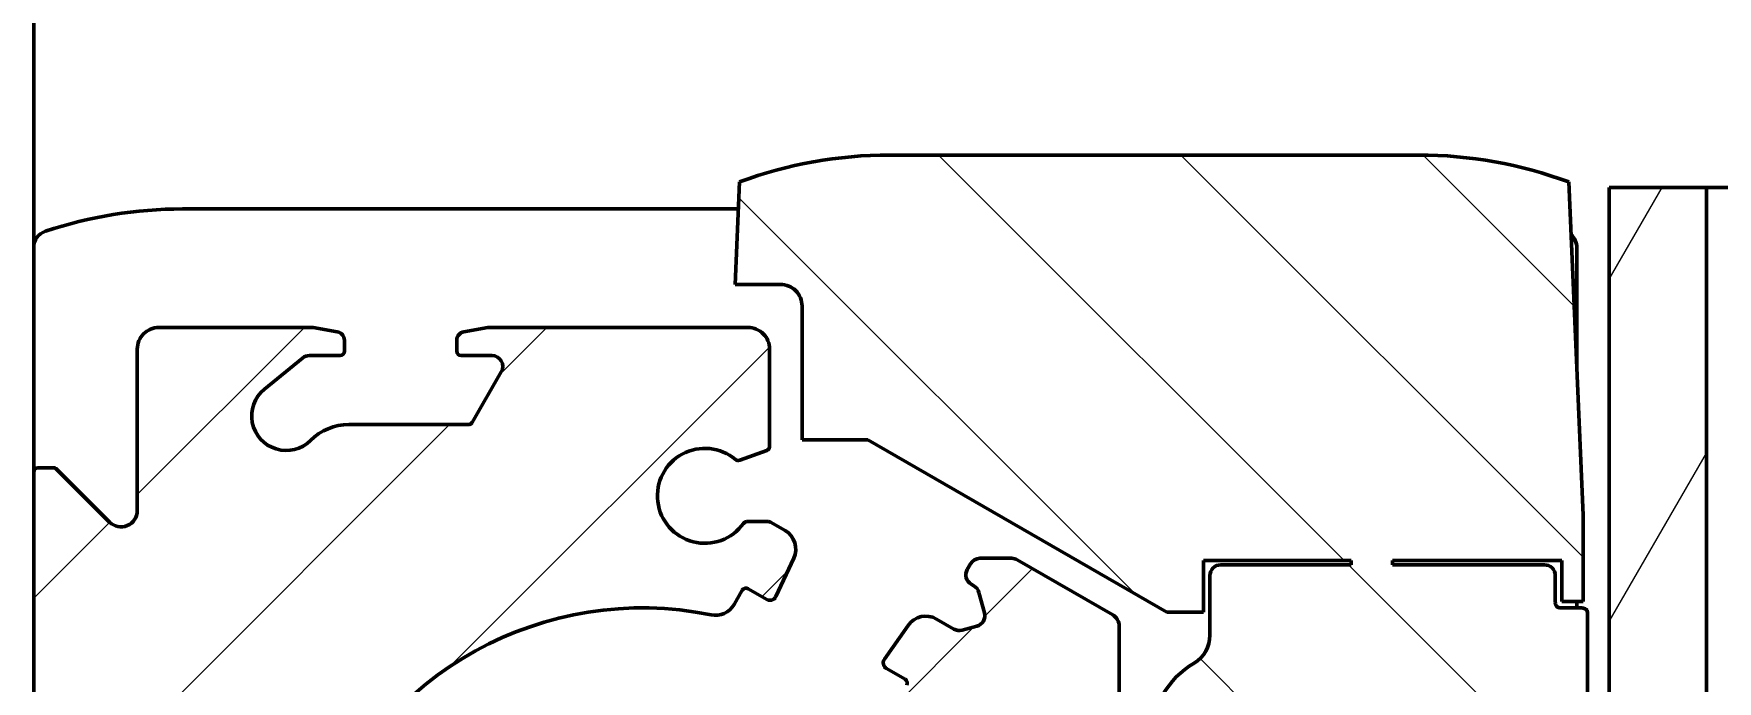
# Model space of a CAD drawing. Header units: millimetres. Extents: x 0 to 2376, y 0 to 1680.
# Drawn here: x 1755.1 to 1879.9, y 1281.9 to 1330 of the extents above; entities that cross this region are included whole.
import ezdxf

# ---------------------------------------------------------------- set-up
doc = ezdxf.new("R2010")
doc.units = ezdxf.units.MM
doc.header["$LTSCALE"] = 4
for name, color, linetype, lineweight in [('Dimension (ISO)', 7, 'Continuous', 25), ('Hatch (ISO)', 7, 'Continuous', 18), ('Visible (ISO)', 7, 'Continuous', 50)]:
    doc.layers.add(name, color=color, linetype=linetype, lineweight=lineweight)
doc.styles.add('Note Text (DIN)', font='isocpeur.ttf')
doc.dimstyles.new('AA-DT', dxfattribs={"dimscale": 4, "dimtxt": 5, "dimasz": 2.5, "dimexe": 3.175, "dimexo": 0.7999999999999999, "dimgap": 0.7999999999999999, "dimtad": 1, "dimdec": 0, "dimrnd": 1e-08, "dimzin": 0, "dimtxsty": 'Note Text (DIN)', "dimcen": 0.09, "dimdle": 10, "dimclrd": 5, "dimclre": 5, "dimclrt": 256, "dimadec": 0, "dimazin": 0, "dimtfac": 1, "dimtmove": 0, "dimatfit": 3, "dimfxl": 1, "dimtolj": 1, "dimtzin": 0, "dimlwd": -1, "dimlwe": -1, "dimarcsym": 0})

# ---------------------------------------------------------------- blocks, each defined once
blk = doc.blocks.new('*D10')
at = {"layer": 'Defpoints', "color": 0, "transparency": 16777216}
for p in [(1755.065174763171, 1586.987519117569), (1755.065174763171, 1519.766349610336), (1979.065174763126, 1318.566349610318)]:
    blk.add_point(p, dxfattribs=at)
at = {"layer": 'Dimension (ISO)', "color": 5, "transparency": 16777216}
for p, q in [((1755.065174763171, 1522.966349610336), (1755.065174763171, 1599.68751911757)), ((1979.065174763126, 1321.766349610318), (1979.065174763126, 1599.68751911757)), ((1969.065174763126, 1586.987519117569), (1765.065174763171, 1586.987519117569))]:
    blk.add_line(p, q, dxfattribs=at)
for points in [[(1765.065174763171, 1588.654185784236), (1765.065174763171, 1585.320852450903), (1755.065174763171, 1586.987519117569)], [(1969.065174763126, 1588.654185784236), (1969.065174763126, 1585.320852450903), (1979.065174763126, 1586.987519117569)]]:
    blk.add_solid(points, dxfattribs=at)
at = {"layer": 'Dimension (ISO)', "transparency": 16777216, "insert": (1849.065175333118, 1610.18751911757), "char_height": 20, "attachment_point": 1, "style": 'Note Text (DIN)'}
blk.add_mtext('\\A1;140', dxfattribs=at)

msp = doc.modelspace()

# ---------------------------------------------------------------- hatches: boundary and pattern name
at = {"layer": 'Hatch (ISO)'}
h = msp.add_hatch(dxfattribs=at)
h.set_pattern_fill('ANSI31', color=256, scale=101.6, angle=90.00021045915, style=0)
h.set_pattern_definition([(135.00021045915, (0, 0), (-8.980223134685914, -8.980289107331227), [])])
edge = h.paths.add_edge_path()
edge.add_ellipse((1869.465174763153, 1208.966349610337), major_axis=(0.8000000000014894, 1.481769030366739e-12), ratio=1, start_angle=269.9999999999997, end_angle=359.999999999787)
edge.add_line((1870.265174763154, 1208.966349610336), (1870.265174763154, 1216.566349610335))
edge.add_ellipse((1870.665174763152, 1216.566349610338), major_axis=(-1.955912593333128e-12, 0.3999999999980446), ratio=1, start_angle=0, end_angle=89.99999999999977, ccw=False)
edge.add_line((1870.665174763154, 1216.966349610336), (1871.865174763154, 1216.966349610336))
edge.add_line((1871.865174763154, 1216.966349610336), (1871.865174763154, 1224.991700375799))
edge.add_line((1871.865174763154, 1224.991700375799), (1871.865174763154, 1228.996429342461))
edge.add_spline(control_points=[(1871.865174763154, 1228.996429342461), (1871.485326112208, 1229.379156072789), (1871.172374763154, 1229.695594533403)], knot_values=[0, 0, 0, 0.06151740070665828, 0.06151740070665828, 0.06151740070665828], weights=[1, 1.004609164062862, 1], degree=2, periodic=0)
edge.add_line((1871.172374763154, 1229.695594533403), (1858.797974763154, 1229.695594533403))
edge.add_spline(control_points=[(1858.797974763154, 1229.695594533403), (1858.485023414085, 1229.379156072773), (1858.105174763154, 1228.996429342461)], knot_values=[0, 0, 0, 0.0615174007066553, 0.0615174007066553, 0.0615174007066553], weights=[1, 1.004609164050975, 1], degree=2, periodic=0)
edge.add_line((1858.105174763154, 1228.996429342461), (1858.105174763154, 1236.93626987821))
edge.add_spline(control_points=[(1858.105174763154, 1236.93626987821), (1858.485023414082, 1236.5535431479), (1858.797974763154, 1236.237104687268)], knot_values=[0, 0, 0, 0.0615174007066553, 0.0615174007066553, 0.0615174007066553], weights=[1, 1.004609164113693, 1], degree=2, periodic=0)
edge.add_line((1858.797974763154, 1236.237104687268), (1871.172374763154, 1236.237104687268))
edge.add_spline(control_points=[(1871.172374763154, 1236.237104687269), (1871.485326112209, 1236.553543147884), (1871.865174763154, 1236.93626987821)], knot_values=[0, 0, 0, 0.06151740070665844, 0.06151740070665844, 0.06151740070665844], weights=[1, 1.004609164108344, 1], degree=2, periodic=0)
edge.add_line((1871.865174763154, 1236.93626987821), (1871.865174763154, 1252.996429342461))
edge.add_spline(control_points=[(1871.865174763154, 1252.996429342461), (1871.485326112207, 1253.379156072789), (1871.172374763154, 1253.695594533403)], knot_values=[0, 0, 0, 0.06151740070665812, 0.06151740070665812, 0.06151740070665812], weights=[1, 1.004609164038338, 1], degree=2, periodic=0)
edge.add_line((1871.172374763154, 1253.695594533403), (1858.797974763154, 1253.695594533403))
edge.add_spline(control_points=[(1858.797974763154, 1253.695594533403), (1858.485023414104, 1253.379156072792), (1858.105174763154, 1252.996429342461)], knot_values=[0, 0, 0, 0.06151740070665498, 0.06151740070665498, 0.06151740070665498], weights=[1, 1.004609164041367, 1], degree=2, periodic=0)
edge.add_line((1858.105174763154, 1252.996429342461), (1858.105174763154, 1260.93626987821))
edge.add_spline(control_points=[(1858.105174763154, 1260.93626987821), (1858.485023414104, 1260.553543147879), (1858.797974763154, 1260.237104687269)], knot_values=[0, 0, 0, 0.06151740070665497, 0.06151740070665497, 0.06151740070665497], weights=[1, 1.004609164103563, 1], degree=2, periodic=0)
edge.add_line((1858.797974763154, 1260.237104687269), (1871.172374763154, 1260.237104687269))
edge.add_spline(control_points=[(1871.172374763154, 1260.237104687269), (1871.485326112207, 1260.553543147882), (1871.865174763154, 1260.93626987821)], knot_values=[0, 0, 0, 0.06151740070665812, 0.06151740070665812, 0.06151740070665812], weights=[1, 1.004609164095982, 1], degree=2, periodic=0)
edge.add_line((1871.865174763154, 1260.93626987821), (1871.865174763154, 1264.940998844875))
edge.add_line((1871.865174763154, 1264.940998844875), (1871.865174763154, 1272.966349610336))
edge.add_line((1871.865174763154, 1272.966349610336), (1870.665174763154, 1272.966349610336))
edge.add_ellipse((1870.665174763153, 1273.366349610335), major_axis=(-0.3999999999991424, -8.6878220762018e-13), ratio=1, start_angle=0, end_angle=89.99999999999773, ccw=False)
edge.add_line((1870.265174763154, 1273.366349610335), (1870.265174763154, 1286.966349610335))
edge.add_ellipse((1869.865174763156, 1286.966349610338), major_axis=(1.994705017493029e-12, 0.399999999998002), ratio=1, start_angle=270.0000000000007, end_angle=360.0000000005707)
edge.add_line((1869.865174763154, 1287.366349610336), (1868.265174763154, 1287.366349610336))
edge.add_ellipse((1868.265174763152, 1287.766349610333), major_axis=(-0.3999999999980411, -1.948807165975527e-12), ratio=1, start_angle=0, end_angle=89.99999999999773, ccw=False)
edge.add_line((1867.865174763154, 1287.766349610336), (1867.865174763154, 1289.766349610336))
edge.add_ellipse((1867.065174763152, 1289.766349610334), major_axis=(-1.524401594512345e-12, 0.8000000000015035), ratio=1, start_angle=270.0000000000017, end_angle=359.999999999785)
edge.add_line((1867.065174763154, 1290.566349610335), (1855.788417006949, 1290.566349610335))
edge.add_line((1855.788417006949, 1290.566349610335), (1855.788417006949, 1290.886349610335))
edge.add_line((1855.788417006949, 1290.886349610336), (1868.345174763154, 1290.886349610336))
edge.add_line((1868.345174763154, 1290.886349610336), (1868.345174763154, 1287.846349610336))
edge.add_line((1868.345174763154, 1287.846349610336), (1869.945174763154, 1287.846349610336))
edge.add_line((1869.945174763154, 1287.846349610336), (1869.945174763154, 1294.246349610336))
edge.add_line((1869.945174763154, 1294.246349610336), (1868.865763828411, 1318.968924590104))
edge.add_ellipse((1857.737174763149, 1288.966349610317), major_axis=(-30.00257497978641, 11.12858906526202), ratio=1, start_angle=269.9999999999999, end_angle=290.3508816000671)
edge.add_line((1857.737174763154, 1320.966349610335), (1818.521174763154, 1320.966349610335))
edge.add_ellipse((1818.521174763153, 1288.966349610328), major_axis=(-32.00000000000738, 3.082471788150817e-13), ratio=1, start_angle=270, end_angle=290.3420989283417)
edge.add_line((1807.397184819496, 1318.970630100516), (1807.065174763154, 1311.366349610335))
edge.add_line((1807.065174763154, 1311.366349610335), (1810.425174763154, 1311.366349610335))
edge.add_ellipse((1810.425174763156, 1309.766349610338), major_axis=(1.599999999997536, 2.473263573058983e-12), ratio=1, start_angle=0, end_angle=90, ccw=False)
edge.add_line((1812.025174763154, 1309.766349610336), (1812.025174763154, 1299.846349610335))
edge.add_line((1812.025174763154, 1299.846349610335), (1816.894924426272, 1299.846349610335))
edge.add_line((1816.894924426272, 1299.846349610335), (1839.065174763154, 1287.046349610335))
edge.add_line((1839.065174763154, 1287.046349610335), (1841.785174763154, 1287.046349610335))
edge.add_line((1841.785174763154, 1287.046349610335), (1841.785174763154, 1290.886349610335))
edge.add_line((1841.785174763154, 1290.886349610335), (1852.741932519358, 1290.886349610335))
edge.add_line((1852.741932519358, 1290.886349610336), (1852.741932519358, 1290.566349610336))
edge.add_line((1852.741932519358, 1290.566349610335), (1843.065174763154, 1290.566349610335))
edge.add_ellipse((1843.065174763155, 1289.766349610334), major_axis=(-0.8000000000014894, -1.495979885081941e-12), ratio=1, start_angle=269.9999999999987, end_angle=359.999999999785)
edge.add_line((1842.265174763154, 1289.766349610336), (1842.265174763154, 1285.340621852604))
edge.add_ellipse((1839.865174763152, 1285.340621852606), major_axis=(-1.452197615708624e-12, -2.400000000002336), ratio=1, start_angle=30.603294608257784, end_angle=90.00000000000011, ccw=False)
edge.add_ellipse((1844.345174763161, 1277.766349610332), major_axis=(-5.508561630744388, -3.258181818189369), ratio=1, start_angle=270.0000000000001, end_angle=329.3967053917193)
edge.add_line((1837.945174763154, 1277.766349610336), (1837.945174763154, 1258.086349610335))
edge.add_line((1837.945174763154, 1258.086349610335), (1843.385174763154, 1258.086349610335))
edge.add_ellipse((1843.385174763155, 1260.486349610335), major_axis=(2.399999999999531, -4.574377856444973e-13), ratio=1, start_angle=269.9999999999994, end_angle=360.0000000000225)
edge.add_line((1845.785174763154, 1260.486349610335), (1845.785174763154, 1269.286349610335))
edge.add_ellipse((1846.265174763154, 1269.286349610336), major_axis=(-2.27901402595265e-13, 0.4799999999997767), ratio=1, start_angle=0, end_angle=89.99999999999989, ccw=False)
edge.add_line((1846.265174763154, 1269.766349610336), (1853.305174763154, 1269.766349610336))
edge.add_ellipse((1853.305174763154, 1269.286349610336), major_axis=(0.4799999999998068, 2.012560500042614e-13), ratio=1, start_angle=0, end_angle=89.99999999999977, ccw=False)
edge.add_line((1853.785174763154, 1269.286349610335), (1853.785174763154, 1220.646349610335))
edge.add_ellipse((1853.305174763154, 1220.646349610335), major_axis=(1.941506226466604e-13, -0.4799999999998192), ratio=1, start_angle=0, end_angle=89.99999999999721, ccw=False)
edge.add_line((1853.305174763154, 1220.166349610335), (1846.265174763154, 1220.166349610335))
edge.add_ellipse((1846.265174763154, 1220.646349610335), major_axis=(-0.4799999999997837, -1.870451952890593e-13), ratio=1, start_angle=0, end_angle=89.99999999999801, ccw=False)
edge.add_line((1845.785174763154, 1220.646349610335), (1845.785174763154, 1229.446349610335))
edge.add_ellipse((1843.385174763155, 1229.446349610336), major_axis=(9.654758417129715e-13, 2.399999999999025), ratio=1, start_angle=270.0000000000002, end_angle=360.0000000000468)
edge.add_line((1843.385174763154, 1231.846349610335), (1837.945174763154, 1231.846349610335))
edge.add_line((1837.945174763154, 1231.846349610335), (1837.945174763154, 1208.966349610335))
edge.add_ellipse((1838.745174763156, 1208.966349610337), major_axis=(1.503085312439542e-12, -0.8000000000015035), ratio=1, start_angle=270.0000000000005, end_angle=359.9999999997865)
edge.add_line((1838.745174763154, 1208.166349610335), (1869.465174763154, 1208.166349610336))
h = msp.add_hatch(dxfattribs=at)
h.set_pattern_fill('ANSI31', color=256, scale=101.6, angle=14.999977780745, style=0)
h.set_pattern_definition([(59.99997778074501, (0, 0), (-10.9985201655369, 6.350004265217327), [])])
h.paths.add_polyline_path([(1879.07979545967, 1193.766349610337), (1879.079795459667, 1280.166349610349), (1879.079795459666, 1318.566349610338), (1871.865174763136, 1318.566349610337), (1871.865174763138, 1272.966349610336), (1871.865174763138, 1264.940998844875), (1873.465174763138, 1264.940998844875), (1873.465174763138, 1256.991700375799), (1871.865174763138, 1256.991700375799), (1871.865174763138, 1252.996429342461), (1871.865174763139, 1236.93626987821), (1871.865174763139, 1232.940998844875), (1873.465174763139, 1232.940998844875), (1873.465174763139, 1224.991700375799), (1871.86517476314, 1224.991700375799), (1871.86517476314, 1216.966349610336), (1871.865174763141, 1193.766349610337)])
h = msp.add_hatch(dxfattribs=at)
h.set_pattern_fill('ANSI31', color=256, scale=101.6, style=0)
h.set_pattern_definition([(45, (0, 0), (-8.980256121069154, 8.980256121069154), [])])
edge = h.paths.add_edge_path()
edge.add_ellipse((1791.865174763153, 1200.966349610338), major_axis=(0.8000000000015106, 1.51734515302671e-12), ratio=1, start_angle=270.0000000000002, end_angle=359.9999999997839)
edge.add_line((1792.665174763155, 1200.966349610337), (1792.665174763155, 1201.434978760437))
edge.add_ellipse((1791.865174763161, 1201.434978760441), major_axis=(3.364083441645217e-12, 0.7999999999935953), ratio=1, start_angle=269.9999999999997, end_angle=315.0000000004774)
edge.add_line((1792.430860188103, 1202.000664185388), (1788.638177607083, 1205.793346766409))
edge.add_ellipse((1789.486705744505, 1206.641874903833), major_axis=(-0.8485281374248895, 0.8485281374219397), ratio=1, start_angle=339.99999999984664, end_angle=449.9999999999984, ccw=False)
edge.add_line((1788.979563830417, 1207.729444248277), (1793.755772629233, 1209.956626988112))
edge.add_ellipse((1795.784340285586, 1205.606349610345), major_axis=(4.350277377767578, 2.028567656353339), ratio=1, start_angle=64.99999999995771, end_angle=90.00000000000023, ccw=False)
edge.add_line((1795.784340285588, 1210.406349610337), (1799.146009240721, 1210.406349610337))
edge.add_ellipse((1799.146009240723, 1205.606349610345), major_axis=(4.799999999991606, 1.899167577552761e-12), ratio=1, start_angle=64.99999999995771, end_angle=90.0000000000004, ccw=False)
edge.add_line((1801.174576897076, 1209.956626988113), (1805.950785695892, 1207.729444248278))
edge.add_ellipse((1805.443643781805, 1206.641874903833), major_axis=(1.08756934444391, -0.5071419140875425), ratio=1, start_angle=339.9999999998467, end_angle=450.00000000000233, ccw=False)
edge.add_line((1806.292171919227, 1205.793346766409), (1802.499489338206, 1202.000664185388))
edge.add_ellipse((1803.065174763148, 1201.434978760441), major_axis=(-0.5656854249470172, -0.5656854249423616), ratio=1, start_angle=270.0000000000015, end_angle=315.0000000004775)
edge.add_line((1802.265174763155, 1201.434978760438), (1802.265174763155, 1200.966349610337))
edge.add_ellipse((1803.065174763156, 1200.966349610338), major_axis=(1.510239725669109e-12, -0.8000000000015106), ratio=1, start_angle=269.9999999999997, end_angle=359.999999999784)
edge.add_line((1803.065174763155, 1200.166349610337), (1825.465174763155, 1200.166349610337))
edge.add_line((1825.465174763155, 1200.166349610337), (1829.173064600835, 1200.490747936737))
edge.add_ellipse((1829.145174763155, 1200.809530240126), major_axis=(0.318782303388879, 0.027889837679554), ratio=1, start_angle=269.9999999999844, end_angle=354.9999999999231)
edge.add_line((1829.465174763155, 1200.809530240126), (1829.465174763155, 1201.633801270377))
edge.add_ellipse((1829.145174763147, 1201.633801270374), major_axis=(-2.523982362291468e-12, 0.3200000000075534), ratio=1, start_angle=270.000000000001, end_angle=314.9999999991136)
edge.add_line((1829.371448933134, 1201.860075440358), (1825.433702900579, 1205.797821472913))
edge.add_ellipse((1826.282231038002, 1206.646349610337), major_axis=(-0.8485281374244068, 0.8485281374227429), ratio=1, start_angle=314.9999999998848, end_angle=449.99999999999625, ccw=False)
edge.add_line((1826.282231038003, 1207.846349610337), (1833.945174763155, 1207.846349610337))
edge.add_ellipse((1833.945174763157, 1209.446349610334), major_axis=(1.599999999997515, -2.493332178160184e-12), ratio=1, start_angle=269.9999999999997, end_angle=360.0000000001787)
edge.add_line((1835.545174763155, 1209.446349610337), (1835.545174763155, 1229.446349610337))
edge.add_ellipse((1837.945174763154, 1229.446349610338), major_axis=(-9.886636392432012e-13, 2.399999999999025), ratio=1, start_angle=0, end_angle=89.99999999999989, ccw=False)
edge.add_line((1837.945174763155, 1231.846349610337), (1843.385174763155, 1231.846349610337))
edge.add_ellipse((1843.385174763156, 1229.446349610338), major_axis=(2.399999999999025, 9.922163529220023e-13), ratio=1, start_angle=0, end_angle=90.00000000000068, ccw=False)
edge.add_line((1845.785174763155, 1229.446349610337), (1845.785174763155, 1220.646349610337))
edge.add_ellipse((1846.265174763155, 1220.646349610337), major_axis=(-2.179347725710184e-13, -0.4799999999997909), ratio=1, start_angle=270.0000000000022, end_angle=360.0000000000463)
edge.add_line((1846.265174763155, 1220.166349610337), (1853.305174763155, 1220.166349610337))
edge.add_ellipse((1853.305174763155, 1220.646349610337), major_axis=(0.4799999999998192, -1.824076357830132e-13), ratio=1, start_angle=269.999999999998, end_angle=360.0000000000447)
edge.add_line((1853.785174763155, 1220.646349610337), (1853.785174763154, 1269.286349610337))
edge.add_ellipse((1853.305174763155, 1269.286349610337), major_axis=(1.912894199800145e-13, 0.479999999999805), ratio=1, start_angle=270.0000000000007, end_angle=360.0000000000466)
edge.add_line((1853.305174763154, 1269.766349610337), (1846.265174763154, 1269.766349610337))
edge.add_ellipse((1846.265174763154, 1269.286349610337), major_axis=(-0.4799999999997695, 2.108293452134175e-13), ratio=1, start_angle=270.0000000000014, end_angle=360.0000000000524)
edge.add_line((1845.785174763155, 1269.286349610337), (1845.785174763155, 1260.486349610337))
edge.add_ellipse((1843.385174763155, 1260.486349610336), major_axis=(4.826239846190573e-13, -2.399999999999523), ratio=1, start_angle=0, end_angle=89.99999999999977, ccw=False)
edge.add_line((1843.385174763155, 1258.086349610337), (1837.945174763154, 1258.086349610337))
edge.add_ellipse((1837.945174763154, 1260.486349610336), major_axis=(-2.399999999999502, -4.948364378899344e-13), ratio=1, start_angle=0, end_angle=90.00000000000011, ccw=False)
edge.add_line((1835.545174763155, 1260.486349610337), (1835.545174763155, 1286.012093351914))
edge.add_ellipse((1834.585174763156, 1286.012093351916), major_axis=(1.284968114375362e-12, 0.9599999999987007), ratio=1, start_angle=269.9999999999987, end_angle=330.0000000001217)
edge.add_line((1835.065174763155, 1286.843477739548), (1827.971227791302, 1290.939169933364))
edge.add_ellipse((1827.571227791307, 1290.246349610359), major_axis=(-0.6928203230053271, 0.3999999999947301), ratio=1, start_angle=270.0000000000055, end_angle=300.0000000008455)
edge.add_line((1827.571227791302, 1291.046349610337), (1825.219082435217, 1291.046349610337))
edge.add_ellipse((1825.219082435217, 1290.246349610336), major_axis=(-0.8000000000008747, -8.565404087698141e-13), ratio=1, start_angle=269.9999999999987, end_angle=329.9999999999013)
edge.add_line((1824.52626211219, 1290.646349610337), (1824.277202219865, 1290.214965222703))
edge.add_ellipse((1824.970022542894, 1289.814965222704), major_axis=(-0.3999999999994446, -0.6928203230292544), ratio=1, start_angle=269.9999999999995, end_angle=359.9999999997834)
edge.add_line((1824.570022542892, 1289.122144899676), (1824.768021194925, 1289.007830324625))
edge.add_ellipse((1824.368021194936, 1288.315010001604), major_axis=(0.399999999989387, 0.692820323020586), ratio=0.9999999999999997, start_angle=314.99999999928787, end_angle=360.00000000000335, ccw=False)
edge.add_line((1825.140761855958, 1288.522065237679), (1825.550710308196, 1286.992116785441))
edge.add_ellipse((1824.777969647167, 1286.785061549358), major_axis=(0.2070552360826705, -0.772740661028549), ratio=1, start_angle=0, end_angle=90.00000000000301, ccw=False)
edge.add_line((1824.985024883247, 1286.012320888329), (1823.892204560218, 1285.7195005653))
edge.add_ellipse((1823.685149324138, 1286.492241226332), major_axis=(-0.772740661031921, -0.2070552360804111), ratio=1, start_angle=45.000000000034504, end_angle=89.99999999999659, ccw=False)
edge.add_line((1823.285149324137, 1285.799420903305), (1821.998258898093, 1286.542407437198))
edge.add_ellipse((1821.198258898094, 1285.156766791139), major_axis=(0.7999999999994508, 1.385640646058865), ratio=0.9999999999999998, start_angle=4.071109992273301e-13, end_angle=84.9999999997983)
edge.add_line((1819.887615627231, 1286.074489089305), (1818.129882962629, 1283.564186687966))
edge.add_ellipse((1818.523075943885, 1283.288869998516), major_axis=(-0.2753166894489655, -0.3931929812555538), ratio=1, start_angle=269.9999999999994, end_angle=365.0000000003845)
edge.add_line((1818.283075943887, 1282.873177804702), (1819.668865476586, 1282.073091844958))
edge.add_ellipse((1819.508865476583, 1281.795963715745), major_axis=(0.2771281292122661, -0.1600000000039601), ratio=1, start_angle=1.0376766113040503e-09, end_angle=90.00000000001518, ccw=False)
edge.add_line((1819.785993605798, 1281.635963715746), (1819.177636280746, 1280.582257919604))
edge.add_ellipse((1820.563276926805, 1279.782257919605), major_axis=(-0.7999999999993367, -1.385640646058452), ratio=1, start_angle=269.9999999999993, end_angle=341.4793114944854)
edge.add_ellipse((1800.185174763154, 1261.766349610337), major_axis=(16.95614899695682, -19.17939027166907), ratio=1, start_angle=127.04137729318089, end_angle=450, ccw=False)
edge.add_ellipse((1805.598357949407, 1288.422257919604), major_axis=(1.56799458131985, -0.3184226640027599), ratio=1, start_angle=269.9999999999991, end_angle=341.4793160123123)
edge.add_line((1806.983998595462, 1287.622257919604), (1807.592355920511, 1288.675963715746))
edge.add_ellipse((1807.869484049722, 1288.515963715746), major_axis=(0.1600000000002582, 0.2771281292112783), ratio=1, start_angle=6.798472895752639e-11, end_angle=90.0000000000008, ccw=False)
edge.add_line((1808.029484049722, 1288.793091844957), (1809.415273582421, 1287.993005885215))
edge.add_ellipse((1809.655273582423, 1288.408698079028), major_axis=(0.4156921938132228, -0.2400000000011085), ratio=1, start_angle=270.0000000000047, end_angle=365.0000000005938)
edge.add_line((1810.090301320199, 1288.205841313396), (1811.414936778362, 1291.046531220582))
edge.add_ellipse((1809.964844319105, 1291.722720439368), major_axis=(0.6761892187859009, 1.45009245925694), ratio=1, start_angle=269.9999999999986, end_angle=355.0000000000533)
edge.add_line((1810.764844319105, 1293.108361085422), (1809.699431021577, 1293.723477739548))
edge.add_ellipse((1809.539431021577, 1293.446349610337), major_axis=(-0.277128129211193, 0.1599999999996826), ratio=1, start_angle=269.9999999999974, end_angle=299.9999999999913)
edge.add_line((1809.539431021577, 1293.766349610337), (1807.944148953493, 1293.766349610337))
edge.add_ellipse((1807.94414895349, 1293.44634961034), major_axis=(-0.3199999999961989, 3.160359523789389e-12), ratio=1, start_angle=270.000000000001, end_angle=324.314665288145)
edge.add_ellipse((1804.825174763154, 1295.686349610337), major_axis=(2.859059674477036, -2.053333333333215), ratio=1, start_angle=85.5277438696491, end_angle=360.00000000000006, ccw=False)
edge.add_ellipse((1807.301560676217, 1298.621160133966), major_axis=(0.244567543639101, -0.2063654927557639), ratio=1, start_angle=270.0000000000006, end_angle=330.1575908423035)
edge.add_line((1807.411007122081, 1298.320458495311), (1809.414621209018, 1299.049714383913))
edge.add_ellipse((1809.305174763156, 1299.350416022563), major_axis=(0.3007016386506643, 0.1094464458627101), ratio=1, start_angle=270.0000000000066, end_angle=340.0000000002991)
edge.add_line((1809.625174763155, 1299.350416022564), (1809.625174763155, 1306.566349610337))
edge.add_ellipse((1808.025174763157, 1306.566349610339), major_axis=(2.500437605517787e-12, 1.5999999999975), ratio=1, start_angle=270, end_angle=360.0000000001787)
edge.add_line((1808.025174763154, 1308.166349610337), (1788.745174763154, 1308.166349610337))
edge.add_line((1788.745174763154, 1308.166349610337), (1786.954039929447, 1307.850524213068))
edge.add_ellipse((1787.065174763155, 1307.220247251139), major_axis=(-0.6302769619285511, -0.1111348337081596), ratio=1, start_angle=270.0000000000057, end_angle=349.9999999998464)
edge.add_line((1786.425174763154, 1307.22024725114), (1786.425174763154, 1306.406349610337))
edge.add_ellipse((1786.745174763156, 1306.406349610338), major_axis=(1.67133107937932e-12, -0.3200000000016701), ratio=1, start_angle=270.000000000001, end_angle=359.999999999403)
edge.add_line((1786.745174763154, 1306.086349610337), (1789.0395341171, 1306.086349610337))
edge.add_ellipse((1789.039534117099, 1305.286349610337), major_axis=(0.8000000000000043, -3.442768146647595e-13), ratio=1, start_angle=330.0000000000256, end_angle=450.0000000000002, ccw=False)
edge.add_line((1789.732354440127, 1304.886349610337), (1787.561517427974, 1301.126349610337))
edge.add_ellipse((1787.284389298763, 1301.286349610336), major_axis=(-0.1599999999995405, -0.2771281292107525), ratio=1, start_angle=29.99999999987142, end_angle=89.9999999999975, ccw=False)
edge.add_line((1787.284389298762, 1300.966349610337), (1778.422415321935, 1300.966349610337))
edge.add_ellipse((1778.422415321939, 1296.966349610327), major_axis=(-4.000000000010097, -3.934536103326655e-12), ratio=1, start_angle=269.9999999999998, end_angle=314.9829585107055)
edge.add_ellipse((1773.785174763154, 1301.606349610337), major_axis=(-1.810731741023899, -1.809654818479873), ratio=1, start_angle=264.24068628790315, end_angle=449.99999999999983, ccw=False)
edge.add_line((1772.166361249053, 1303.589539668441), (1775.004348728333, 1305.906096503493))
edge.add_ellipse((1775.510227951491, 1305.286349610337), major_axis=(0.6197468931561663, 0.5058792231573287), ratio=1, start_angle=50.77635695141879, end_angle=90.00000000000063, ccw=False)
edge.add_line((1775.51022795149, 1306.086349610337), (1777.785174763154, 1306.086349610337))
edge.add_ellipse((1777.785174763153, 1306.406349610338), major_axis=(0.3200000000016772, 1.67488379305812e-12), ratio=1, start_angle=269.9999999999953, end_angle=359.9999999993998)
edge.add_line((1778.105174763154, 1306.406349610337), (1778.105174763154, 1307.22024725114))
edge.add_ellipse((1777.465174763153, 1307.220247251139), major_axis=(-5.573346345790347e-13, 0.6400000000009634), ratio=1, start_angle=269.9999999999997, end_angle=349.9999999998446)
edge.add_line((1777.576309596861, 1307.850524213068), (1775.785174763154, 1308.166349610337))
edge.add_line((1775.785174763154, 1308.166349610337), (1764.345174763154, 1308.166349610337))
edge.add_ellipse((1764.345174763153, 1306.566349610338), major_axis=(-1.599999999998893, 1.100668416070382e-12), ratio=1, start_angle=270.000000000001, end_angle=360.0000000000796)
edge.add_line((1762.745174763154, 1306.566349610337), (1762.745174763154, 1294.583405885185))
edge.add_ellipse((1761.545174763155, 1294.583405885183), major_axis=(1.128491211287491e-12, -1.199999999999589), ratio=1, start_angle=314.9999999999003, end_angle=450.0000000000011, ccw=False)
edge.add_line((1760.69664662573, 1293.73487774776), (1756.758900593175, 1297.672623780316))
edge.add_ellipse((1756.532626423194, 1297.446349610334), major_axis=(-0.2262741699815092, 0.2262741699811489), ratio=1, start_angle=270.000000000011, end_angle=314.9999999996974)
edge.add_line((1756.532626423195, 1297.766349610337), (1755.385174763155, 1297.766349610337))
edge.add_ellipse((1755.385174763155, 1297.446349610336), major_axis=(-0.3200000000008458, -8.494329742493119e-13), ratio=1, start_angle=270.0000000000018, end_angle=359.9999999996978)
edge.add_line((1755.065174763154, 1297.446349610336), (1755.065174763154, 1278.406349610337))
edge.add_ellipse((1755.705174763153, 1278.406349610335), major_axis=(-1.044939234560002e-12, -0.6399999999989524), ratio=1, start_angle=269.9999999999994, end_angle=360.0000000001877)
edge.add_line((1755.705174763154, 1277.766349610336), (1756.825174763154, 1277.766349610336))
edge.add_ellipse((1756.825174763153, 1278.086349610337), major_axis=(0.3200000000008636, 8.657532527113018e-13), ratio=1, start_angle=269.9999999999989, end_angle=359.9999999996898)
edge.add_line((1757.145174763155, 1278.086349610337), (1757.145174763155, 1278.486349610337))
edge.add_ellipse((1757.465174763155, 1278.486349610336), major_axis=(8.724119146418431e-13, 0.3200000000008725), ratio=1, start_angle=3.128093339910265e-10, end_angle=89.99999999999852, ccw=False)
edge.add_line((1757.465174763154, 1278.806349610336), (1761.625174763154, 1278.806349610336))
edge.add_ellipse((1761.625174763155, 1278.166349610337), major_axis=(0.6399999999990129, 9.925420602320863e-13), ratio=1, start_angle=0, end_angle=90.00000000000023, ccw=False)
edge.add_line((1762.265174763154, 1278.166349610337), (1762.265174763154, 1269.046349610336))
edge.add_ellipse((1761.625174763154, 1269.046349610337), major_axis=(-9.991739599906237e-14, -0.6400000000001), ratio=1, start_angle=1.779199010343291e-11, end_angle=89.9999999999988, ccw=False)
edge.add_line((1761.625174763155, 1268.406349610337), (1757.465174763154, 1268.406349610337))
edge.add_ellipse((1757.465174763155, 1268.726349610336), major_axis=(-0.3200000000000536, 5.040278720938123e-14), ratio=1, start_angle=1.921307557495311e-11, end_angle=89.999999999995, ccw=False)
edge.add_line((1757.145174763155, 1268.726349610336), (1757.145174763155, 1269.126349610337))
edge.add_ellipse((1756.825174763154, 1269.126349610337), major_axis=(-5.484635552508361e-14, 0.3200000000000536), ratio=1, start_angle=270.0000000000003, end_angle=359.9999999999812)
edge.add_line((1756.825174763154, 1269.446349610336), (1755.705174763154, 1269.446349610336))
edge.add_ellipse((1755.705174763154, 1268.806349610336), major_axis=(-0.6400000000000504, -5.329338139920898e-14), ratio=1, start_angle=270.0000000000016, end_angle=359.9999999999914)
edge.add_line((1755.065174763155, 1268.806349610336), (1755.065174763155, 1234.566349610336))
edge.add_ellipse((1755.865174763155, 1234.566349610337), major_axis=(7.641698531210005e-13, -0.8000000000007607), ratio=1, start_angle=269.9999999999992, end_angle=359.9999999998914)
edge.add_line((1755.865174763155, 1233.766349610336), (1756.333803913256, 1233.766349610336))
edge.add_ellipse((1756.333803913259, 1234.566349610328), major_axis=(0.799999999991325, -3.113395082684867e-12), ratio=1, start_angle=269.9999999999991, end_angle=315.0000000005245)
edge.add_line((1756.899489338206, 1234.000664185388), (1760.692171919228, 1237.793346766409))
edge.add_ellipse((1761.540700056652, 1236.944818628987), major_axis=(0.8485281374214495, 0.8485281374244493), ratio=1, start_angle=339.9999999998334, end_angle=450.0000000000007, ccw=False)
edge.add_line((1762.628269401095, 1237.451960543074), (1764.855452140931, 1232.675751744258))
edge.add_ellipse((1760.50517476315, 1230.647184087902), major_axis=(2.028567656356212, -4.350277377780504), ratio=1, start_angle=65.00000000002598, end_angle=90.00000000000023, ccw=False)
edge.add_line((1765.305174763155, 1230.647184087903), (1765.305174763155, 1227.28551513277))
edge.add_ellipse((1760.50517476315, 1227.285515132771), major_axis=(-9.501087928451864e-13, -4.800000000004445), ratio=1, start_angle=65.00000000002558, end_angle=90, ccw=False)
edge.add_line((1764.855452140931, 1225.256947476415), (1762.628269401095, 1220.480738677599))
edge.add_ellipse((1761.540700056652, 1220.987880591686), major_axis=(-0.5071419140870378, -1.087569344443398), ratio=1, start_angle=339.999999999833, end_angle=450.00000000000045, ccw=False)
edge.add_line((1760.692171919227, 1220.139352454265), (1756.899489338205, 1223.932035035285))
edge.add_ellipse((1756.33380391326, 1223.366349610345), major_axis=(-0.5656854249401734, 0.5656854249460993), ratio=1, start_angle=270.0000000000105, end_angle=315.0000000005219)
edge.add_line((1756.333803913256, 1224.166349610337), (1755.865174763155, 1224.166349610337))
edge.add_ellipse((1755.865174763155, 1223.366349610336), major_axis=(-0.8000000000007645, -7.670564329850259e-13), ratio=1, start_angle=269.999999999999, end_angle=359.9999999998909)
edge.add_line((1755.065174763155, 1223.366349610337), (1755.065174763155, 1209.446349610336))
edge.add_ellipse((1756.665174763154, 1209.446349610335), major_axis=(-1.235671535864802e-12, -1.599999999998755), ratio=1, start_angle=270, end_angle=360.000000000089)
edge.add_line((1756.665174763155, 1207.846349610336), (1768.648118488307, 1207.846349610336))
edge.add_ellipse((1768.648118488307, 1206.646349610337), major_axis=(1.200000000000067, -2.258802064386932e-14), ratio=1, start_angle=314.99999999999915, end_angle=449.9999999999987, ccw=False)
edge.add_line((1769.496646625731, 1205.797821472913), (1765.558900593175, 1201.860075440357))
edge.add_ellipse((1765.785174763159, 1201.633801270376), major_axis=(-0.2262741699815496, -0.2262741699841151), ratio=1, start_angle=270.0000000000018, end_angle=314.9999999995405)
edge.add_line((1765.465174763155, 1201.633801270377), (1765.465174763155, 1200.809530240125))
edge.add_ellipse((1765.785174763154, 1200.809530240125), major_axis=(2.287193241587598e-14, -0.3199999999994123), ratio=1, start_angle=269.9999999999972, end_angle=355.000000000101)
edge.add_line((1765.757284925476, 1200.490747936737), (1769.465174763155, 1200.166349610337))
edge.add_line((1769.465174763155, 1200.166349610337), (1791.865174763155, 1200.166349610337))

# ---------------------------------------------------------------- linework, layer by layer
at = {"layer": 'Visible (ISO)'}
for p, q in [((1755.065174763172, 1519.766349610336), (1755.065174763173, 1297.44634961033)), ((1857.737174763149, 1320.966349610333), (1818.521174763151, 1320.966349610333)), ((1807.397184819494, 1318.970630100514), (1807.065174763151, 1311.366349610333)), ((1869.945174763149, 1294.246349610334), (1868.865763828406, 1318.968924590101)), ((1879.079795459675, 1318.566349610318), (1871.865174763147, 1318.566349610318)), ((1871.865174763147, 1318.566349610318), (1871.865174763149, 1264.940998844865)), ((1879.079795459679, 1193.766349610339), (1879.079795459675, 1318.566349610318)), ((1879.079795459675, 1318.566349610318), (1898.250554066612, 1318.566349610318)), ((1807.309676043439, 1316.966349610333), (1766.105174763155, 1316.966349610333)), ((1869.46517476315, 1305.240157073538), (1869.46517476315, 1314.094700061397)), ((1807.065174763151, 1311.366349610333), (1810.425174763151, 1311.366349610333)), ((1812.025174763151, 1309.766349610333), (1812.025174763151, 1299.846349610334)), ((1775.785174763153, 1308.166349610333), (1764.345174763153, 1308.166349610333)), ((1777.57630959686, 1307.850524213065), (1775.785174763153, 1308.166349610333)), ((1788.745174763152, 1308.166349610333), (1786.954039929445, 1307.850524213065)), ((1808.025174763151, 1308.166349610333), (1788.745174763152, 1308.166349610333)), ((1778.105174763152, 1306.406349610334), (1778.105174763152, 1307.220247251137)), ((1786.425174763152, 1307.220247251137), (1786.425174763152, 1306.406349610334)), ((1762.745174763153, 1306.566349610333), (1762.745174763153, 1294.583405885182)), ((1772.166361249052, 1303.589539668438), (1775.004348728332, 1305.906096503491)), ((1775.510227951489, 1306.086349610333), (1777.785174763153, 1306.086349610333)), ((1786.745174763152, 1306.086349610333), (1789.039534117098, 1306.086349610333)), ((1809.625174763151, 1299.350416022561), (1809.625174763151, 1306.566349610333)), ((1789.732354440125, 1304.886349610334), (1787.561517427971, 1301.126349610334)), ((1787.28438929876, 1300.966349610334), (1778.422415321934, 1300.966349610334)), ((1812.025174763151, 1299.846349610334), (1816.894924426269, 1299.846349610334)), ((1816.894924426269, 1299.846349610334), (1839.06517476315, 1287.046349610334)), ((1807.411007122078, 1298.320458495308), (1809.414621209015, 1299.04971438391)), ((1755.065174763154, 1297.446349610334), (1755.065174763154, 1278.406349610334)), ((1756.532626423194, 1297.766349610334), (1755.385174763154, 1297.766349610334)), ((1760.696646625729, 1293.734877747758), (1756.758900593174, 1297.672623780313)), ((1809.539431021574, 1293.766349610334), (1807.944148953491, 1293.766349610334)), ((1810.764844319101, 1293.108361085419), (1809.699431021574, 1293.723477739545)), ((1869.945174763149, 1287.846349610334), (1869.945174763149, 1294.246349610334)), ((1810.090301320196, 1288.205841313393), (1811.414936778359, 1291.046531220579)), ((1824.526262112186, 1290.646349610334), (1824.277202219861, 1290.2149652227)), ((1827.571227791298, 1291.046349610334), (1825.219082435213, 1291.046349610334)), ((1835.06517476315, 1286.843477739545), (1827.971227791297, 1290.939169933361)), ((1841.78517476315, 1287.046349610334), (1841.78517476315, 1290.886349610334)), ((1841.78517476315, 1290.886349610334), (1852.741932519354, 1290.886349610334)), ((1852.741932519354, 1290.886349610334), (1852.741932519354, 1290.566349610334)), ((1855.788417006945, 1290.566349610334), (1855.788417006945, 1290.886349610334)), ((1855.788417006945, 1290.886349610334), (1868.345174763149, 1290.886349610334)), ((1868.345174763149, 1290.886349610334), (1868.345174763149, 1287.846349610334)), ((1842.26517476315, 1289.766349610334), (1842.26517476315, 1285.340621852603)), ((1852.741932519354, 1290.566349610334), (1843.06517476315, 1290.566349610334)), ((1867.065174763149, 1290.566349610334), (1855.788417006945, 1290.566349610334)), ((1867.865174763149, 1287.766349610334), (1867.865174763149, 1289.766349610334)), ((1806.983998595459, 1287.622257919601), (1807.592355920508, 1288.675963715744)), ((1808.029484049719, 1288.793091844955), (1809.415273582418, 1287.993005885212)), ((1824.570022542888, 1289.122144899673), (1824.768021194922, 1289.007830324622)), ((1825.140761855954, 1288.522065237677), (1825.550710308192, 1286.992116785438)), ((1839.06517476315, 1287.046349610334), (1841.78517476315, 1287.046349610334)), ((1869.865174763149, 1287.366349610334), (1868.265174763149, 1287.366349610334)), ((1868.345174763149, 1287.846349610334), (1869.945174763149, 1287.846349610334)), ((1869.465174763151, 1287.366349610329), (1869.465174763151, 1287.846349610329)), ((1870.265174763149, 1273.366349610335), (1870.265174763149, 1286.966349610334)), ((1819.887615627228, 1286.074489089302), (1818.129882962626, 1283.564186687963)), ((1823.285149324133, 1285.799420903302), (1821.99825889809, 1286.542407437195)), ((1824.985024883243, 1286.012320888326), (1823.892204560215, 1285.719500565297)), ((1835.54517476315, 1260.486349610335), (1835.54517476315, 1286.012093351912)), ((1818.283075943884, 1282.873177804699), (1819.668865476583, 1282.073091844955))]:
    msp.add_line(p, q, dxfattribs=at)
for centre, radius, start, end in [((1818.52117476315, 1288.966349610327), 32.00000000000619, 90, 110.3420989283412), ((1857.737174763145, 1288.966349610315), 32.0000000000175, 69.64911839992598, 89.99999999999237), ((1766.105174763144, 1284.966349610419), 31.99999999991463, 89.99999999998015, 108.5243910738947), ((1756.345174763154, 1314.094700061397), 1.279999999999006, 108.5243910738339, 180), ((1868.185174763149, 1314.094700061396), 1.28000000000092, 0, 48.28871943981198), ((1810.425174763154, 1309.766349610336), 1.599999999997484, 0, 90.00000000009162), ((1764.345174763152, 1306.566349610335), 1.599999999998834, 89.99999999995929, 180), ((1808.025174763154, 1306.566349610336), 1.599999999997456, 0, 90.00000000008146), ((1777.465174763152, 1307.220247251136), 0.640000000000952, 0, 79.9999999998894), ((1787.065174763153, 1307.220247251136), 0.640000000000943, 100.0000000001106, 180), ((1775.510227951489, 1305.286349610334), 0.7999999999993153, 90.00000000004071, 129.2236430486298), ((1777.785174763151, 1306.406349610335), 0.3200000000016703, 270.0000000003054, 0), ((1786.745174763154, 1306.406349610335), 0.3200000000016667, 180, 269.9999999996947), ((1789.039534117097, 1305.286349610334), 0.7999999999999763, 329.9999999999987, 89.99999999997961), ((1773.785174763153, 1301.606349610334), 2.559999999999678, 129.2236430485133, 314.9829567606106), ((1778.422415321937, 1296.966349610324), 4.000000000009922, 90.000000000057, 134.9829585107651), ((1787.284389298761, 1301.286349610333), 0.3199999999995193, 269.9999999998983, 330.0000000000261), ((1809.305174763153, 1299.35041602256), 0.3199999999986896, 289.9999999997733, 0), ((1804.825174763151, 1295.686349610334), 3.519999999999583, 49.84240915699561, 324.3146652873448), ((1807.301560676214, 1298.621160133963), 0.320000000003109, 229.8424091573592, 289.9999999996556), ((1755.385174763155, 1297.446349610333), 0.3200000000008434, 90.00000000015265, 180), ((1756.532626423193, 1297.446349610331), 0.3200000000023334, 45.00000000003597, 89.99999999974555), ((1761.545174763154, 1294.583405885181), 1.199999999999553, 224.9999999999616, 0), ((1807.944148953487, 1293.446349610338), 0.3199999999961695, 89.99999999944022, 144.3146652876081), ((1809.539431021574, 1293.446349610334), 0.3199999999999384, 60.00000000007703, 90.00000000005089), ((1809.964844319102, 1291.722720439365), 1.599999999998733, 334.9999999999462, 59.99999999999731), ((1825.219082435214, 1290.246349610333), 0.8000000000008362, 90.00000000006106, 149.9999999999661), ((1827.571227791303, 1290.246349610356), 0.7999999999781676, 59.99999999953231, 90.00000000036643), ((1824.97002254289, 1289.814965222701), 0.8000000000011677, 150.000000000095, 239.9999999998956), ((1843.065174763151, 1289.766349610333), 0.8000000000014634, 90.00000000010178, 180), ((1867.065174763147, 1289.766349610333), 0.800000000001474, 0, 89.99999999987787), ((1807.86948404972, 1288.515963715744), 0.3200000000003308, 60.0000000000584, 149.9999999999889), ((1809.65527358242, 1288.408698079026), 0.4799999999976692, 239.9999999996887, 335.0000000002743), ((1824.368021194932, 1288.315010001602), 0.7999999999886183, 14.99999999969354, 60.00000000040669), ((1800.185174763151, 1261.766349610335), 25.59999999999896, 78.52068878776925, 41.47931149458823), ((1805.598357949404, 1288.422257919601), 1.59999999999963, 258.5206839876884, 330.0000000000075), ((1824.777969647164, 1286.785061549356), 0.799999999997531, 284.9999999998554, 15.00000000008748), ((1868.265174763147, 1287.766349610332), 0.3999999999980174, 180, 270.000000000285), ((1869.86517476315, 1286.966349610336), 0.3999999999980032, 0, 90.00000000028498), ((1821.19825889809, 1285.156766791136), 1.600000000002921, 60.00000000008756, 144.9999999998876), ((1823.685149324134, 1286.492241226329), 0.8000000000002039, 239.9999999998902, 284.9999999998669), ((1834.585174763151, 1286.012093351913), 0.9599999999986979, 0, 60.00000000005782), ((1839.865174763147, 1285.340621852604), 2.400000000002286, 300.6032946082273, 0), ((1818.523075943882, 1283.288869998514), 0.4799999999976624, 144.9999999997272, 240.0000000001136), ((1844.345174763157, 1277.766349610331), 6.400000000006782, 120.6032946082494, 180), ((1819.508865476579, 1281.795963715743), 0.3200000000030657, 330.0000000005909, 59.9999999995177)]:
    msp.add_arc(centre, radius, start, end, dxfattribs=at)

# ---------------------------------------------------------------- dimensions: what is measured, and where the dimension line sits
at = {"layer": 'Dimension (ISO)', "color": 5, "true_color": 0x0000ff}
dim = msp.add_linear_dim(base=(1755.065174763171, 1586.987519117569), p1=(1979.065174763126, 1318.566349610318), p2=(1755.065174763171, 1519.766349610336), angle=180, dimstyle='AA-DT', override={"dimgap": 0.7999999999999999, "dimdec": 0, "dimlfac": 0.625, "dimtol": 0, "dimlim": 0, "dimtp": 0, "dimtm": -0, "dimtdec": 2, "dimtofl": 0, "dimatfit": 1}, dxfattribs=at)
dim.commit()
dim.dimension.update_dxf_attribs({"geometry": '*D10', "text_midpoint": (1867.065174763148, 1586.987519117569), "dimtype": 160})

doc.saveas('drawing.dxf')
